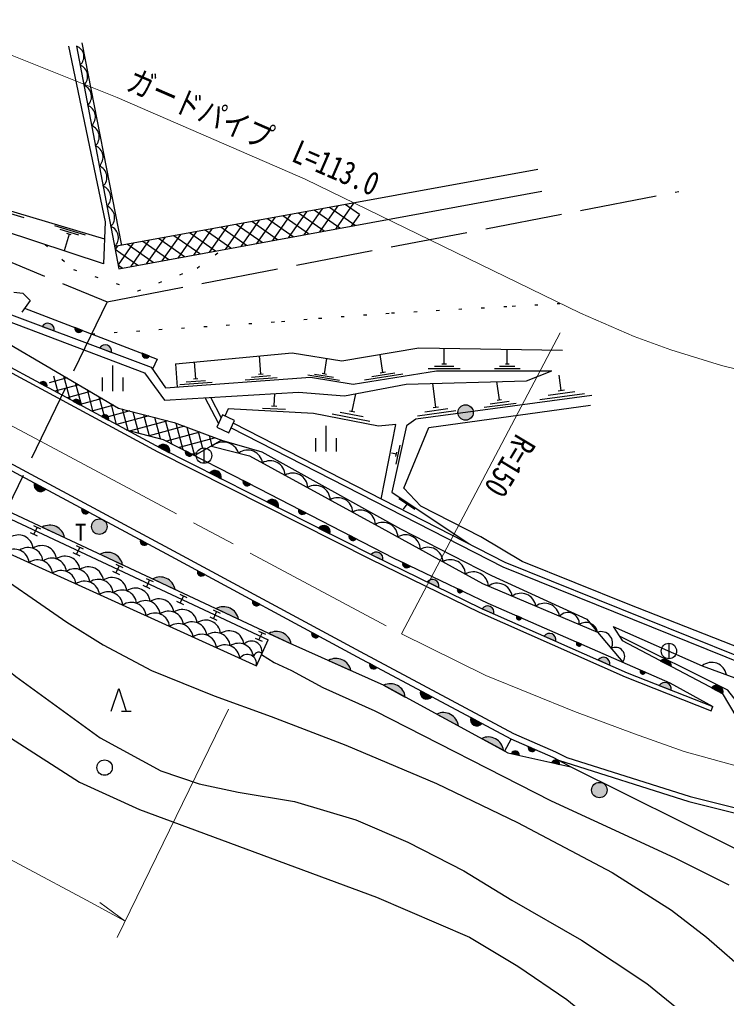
# Model space of a CAD drawing. Units: millimetres at full size, sheet at 1:1000; details may follow other scales. Extents: x 40000 to 680000, y 20000 to 380000.
# Drawn here: x 374973 to 429951, y 263601 to 339765 of the extents above; entities that cross this region are included whole.
import ezdxf
from ezdxf.enums import TextEntityAlignment as Align

# ---------------------------------------------------------------- set-up
doc = ezdxf.new("R2010")
doc.units = ezdxf.units.MM
doc.header["$LTSCALE"] = 1000
for name, pattern in [('CHAIN', [18.5, 12, -1.5, 3.5, -1.5]), ('DASHED', [7.5, 6, -1.5]), ('DOTTED', [1.75, 0.25, -1.5])]:
    doc.linetypes.add(name, pattern=pattern)
for name, color, linetype, lineweight in [('M-BGD', 7, 'Continuous', 25), ('M-BMK', 2, 'CHAIN', 13), ('M-BMK-ROW', 30, 'DASHED', 25), ('M-STR-HTXT', 7, 'Continuous', 13)]:
    doc.layers.add(name, color=color, linetype=linetype, lineweight=lineweight)
doc.styles.add('ＭＳ ゴシック', font='')
doc.styles.get('ＭＳ ゴシック').set_extended_font_data('MS Gothic')

msp = doc.modelspace()

# ---------------------------------------------------------------- hatches: boundary and pattern name
at = {"layer": 'M-BGD'}
for points in [[(376738, 315895, -0.82183), (377666, 315548)], [(379279, 315798), (379863, 315574, -0.84072)], [(381207, 314220, -0.82183), (382135, 313873)], [(384499, 313801), (385084, 313577, -0.84072)], [(377089, 311178), (376538, 311475, -0.84072)], [(379672, 309789), (379121, 310085, -0.84072)], [(409063, 309194, -0.41421), (409663, 309794, -0.41421), (410263, 309194, -1)], [(381890, 308595), (381339, 308891, -0.84072)], [(385755, 306511, -0.82183), (386639, 306064)], [(387873, 306211), (388430, 305925, -0.84072)], [(389759, 304486, -0.82183), (390643, 304039)], [(392364, 303901), (392921, 303614, -0.84072)], [(376992, 303232, -0.82183), (376119, 303701)], [(394218, 302232, -0.82183), (395102, 301785)], [(379806, 301724), (380357, 301428, -0.84072)], [(396670, 301677), (397226, 301390, -0.84072)], [(380573, 300311, -0.41421), (381173, 300911, -0.41421), (381773, 300311, -1)], [(378478, 299459), (376741, 300274, -0.51219)], [(398232, 300203, -0.82183), (399116, 299756)], [(400609, 299640), (401165, 299352, -0.84072)], [(384376, 299274), (384927, 298979, -0.84072)], [(382981, 297347), (381244, 298162, -0.51219)], [(402328, 298131, -0.82183), (403219, 297696)], [(404775, 297516), (405340, 297246, -0.84072)], [(387068, 295430), (385331, 296245, -0.51219)], [(388819, 296884), (389369, 296586, -0.84072)], [(406689, 296003, -0.82183), (407580, 295568)], [(409416, 295303, -0.4608), (409133, 295177, -0.4608), (409053, 295476)], [(392005, 293115), (390267, 293930, -0.51219)], [(393097, 294572), (393647, 294275, -0.84072)], [(410958, 293924, -0.82183), (411864, 293523)], [(414015, 293210, -0.4608), (413736, 293075, -0.4608), (413647, 293371)], [(396110, 291189), (394372, 292004, -0.51219)], [(397707, 292081), (398257, 291784, -0.84072)], [(415777, 291791, -0.82183), (416683, 291390)], [(418686, 291160, -0.4608), (418408, 291026, -0.4608), (418318, 291322)], [(400743, 289111), (398992, 289897, -0.51219)], [(402209, 289654), (402761, 289360, -0.84072)], [(419970, 289934, -0.82183), (420876, 289533)], [(424807, 289880, -0.613), (425683, 289417)], [(423642, 288986, -0.4608), (423364, 288852, -0.4608), (423275, 289148)], [(404977, 287052), (403291, 287967, -0.51219)], [(424732, 287949, -0.82183), (425654, 287585)], [(428793, 287775, -0.82183), (429669, 287313)], [(407034, 287076, -0.82183), (406160, 287543)], [(409105, 284812), (407418, 285728, -0.51219)], [(410933, 284992, -0.82183), (410059, 285459)], [(412609, 282911), (410922, 283826, -0.51219)], [(413838, 282522), (413228, 282660, -0.84072)], [(414530, 283201), (415103, 282951, -0.84072)], [(416974, 281815), (416364, 281952, -0.84072)], [(419469, 279815, -0.41421), (420069, 280415, -0.41421), (420669, 279815, -1)]]:
    msp.add_hatch(color=256, dxfattribs=at).paths.add_polyline_path(points)

# ---------------------------------------------------------------- linework, layer by layer
for p, q in [((379802, 337964), (382903, 322195)), ((415280, 328094), (382373, 322098)), ((399726, 325260), (398312, 323240)), ((400951, 325483), (399538, 323466)), ((401401, 324592), (400299, 325364)), ((375328, 324350), (373315, 324948)), ((396053, 324591), (394633, 322563)), ((397456, 323083), (395457, 324482)), ((397277, 324814), (395859, 322789)), ((398664, 323305), (396667, 324703)), ((398502, 325037), (397086, 323014)), ((399872, 323527), (397878, 324923)), ((401080, 323749), (399088, 325144)), ((401400, 324600), (400764, 323691)), ((380101, 322995), (377704, 323707)), ((391155, 323698), (389729, 321661)), ((392380, 323922), (390955, 321887)), ((393831, 322416), (391825, 323821)), ((393604, 324145), (392181, 322112)), ((395040, 322638), (393036, 324041)), ((394829, 324368), (393407, 322338)), ((396248, 322860), (394246, 324262)), ((379579, 322994), (378141, 323421)), ((378817, 323064), (378432, 321778)), ((378985, 323014), (378649, 323113)), ((387482, 323029), (386050, 320984)), ((388999, 321527), (386983, 322938)), ((388707, 323252), (387277, 321210)), ((390207, 321749), (388194, 323159)), ((389931, 323475), (388503, 321435)), ((391415, 321971), (389404, 323379)), ((392623, 322194), (390615, 323600)), ((383809, 322360), (382642, 320692)), ((385375, 320860), (383352, 322277)), ((385034, 322583), (383598, 320533)), ((386583, 321082), (384562, 322497)), ((386258, 322806), (384824, 320759)), ((387791, 321305), (385773, 322718)), ((382585, 322137), (382413, 321891)), ((384167, 320638), (382419, 321862)), ((382959, 320415), (382654, 320629)), ((376738, 315895), (377666, 315548)), ((379863, 315574), (379279, 315798)), ((381207, 314220), (382135, 313873)), ((385084, 313577), (384499, 313801)), ((408002, 312971), (408002, 314197)), ((412906, 312971), (412906, 314119)), ((388669, 311814), (388573, 313122)), ((393737, 312187), (393634, 313600)), ((398679, 312212), (398868, 313398)), ((403233, 312316), (403011, 313714)), ((382224, 310858), (382224, 312850)), ((387107, 312984), (387240, 311168)), ((402372, 311997), (404150, 312279)), ((403025, 312283), (403440, 312349)), ((406752, 312611), (409252, 312611)), ((407252, 312791), (408752, 312791)), ((407827, 312971), (408177, 312971)), ((411906, 312611), (413906, 312611)), ((412306, 312791), (413506, 312791)), ((412766, 312971), (413046, 312971)), ((378668, 311884), (377285, 311513)), ((377601, 312053), (377961, 310709)), ((378377, 312054), (378869, 310221)), ((379298, 311514), (379776, 309733)), ((381424, 310858), (381424, 311903)), ((383024, 310858), (383024, 311903)), ((387449, 311364), (389943, 311547)), ((387935, 311580), (389431, 311690)), ((388495, 311802), (388844, 311827)), ((392517, 311736), (395010, 311920)), ((393003, 311952), (394499, 312062)), ((393563, 312174), (393912, 312200)), ((397398, 312112), (399867, 311720)), ((397915, 312182), (399396, 311946)), ((398506, 312240), (398852, 312185)), ((401808, 311726), (404771, 312195)), ((412290, 310181), (412102, 311595)), ((417102, 310914), (416943, 312104)), ((376538, 311475), (377089, 311178)), ((379578, 311351), (377702, 310848)), ((380487, 310818), (378666, 310330)), ((380219, 310975), (380683, 309244)), ((407351, 309612), (407112, 311457)), ((416093, 310537), (418174, 310815)), ((416859, 310882), (417345, 310947)), ((379121, 310085), (379672, 309789)), ((381397, 310286), (379682, 309826)), ((381140, 310436), (381523, 309006)), ((390443, 308354), (389418, 310341)), ((390658, 308810), (389855, 310368)), ((394766, 309698), (394819, 310671)), ((400850, 309285), (401118, 310657)), ((411575, 309873), (413061, 310072)), ((412117, 310158), (412464, 310204)), ((415431, 310207), (418900, 310670)), ((382307, 309753), (380592, 309293)), ((383555, 309311), (381862, 308857)), ((382061, 309897), (382498, 308268)), ((382953, 309466), (383394, 307819)), ((383787, 309251), (384229, 307600)), ((393856, 309537), (395653, 309440)), ((394556, 309709), (394976, 309687)), ((400644, 309326), (401056, 309245)), ((405928, 308938), (408901, 309335)), ((406491, 309255), (408275, 309493)), ((407143, 309584), (407559, 309640)), ((411107, 309599), (413585, 309930)), ((381339, 308891), (381890, 308595)), ((385031, 308930), (382519, 308257)), ((386508, 308549), (383591, 307768)), ((384621, 309036), (385064, 307382)), ((385455, 308821), (385899, 307164)), ((386290, 308605), (386780, 306774)), ((399282, 309084), (402227, 308509)), ((399919, 309213), (401685, 308869)), ((387801, 308119), (385057, 307384)), ((387128, 308373), (387681, 306310)), ((387992, 308047), (388582, 305847)), ((388856, 307721), (389203, 306426)), ((398816, 306159), (398816, 308152)), ((389004, 307665), (386403, 306968)), ((390206, 307211), (387395, 306458)), ((389720, 307395), (389933, 306598)), ((390584, 307068), (390606, 306985)), ((398016, 306159), (398016, 307204)), ((399616, 306159), (399616, 307204)), ((385755, 306511), (386639, 306064)), ((388430, 305925), (387873, 306211)), ((389317, 306437), (389317, 305237)), ((404264, 305173), (404586, 306638)), ((388755, 306045), (388387, 305947)), ((404278, 305938), (403912, 306019)), ((404241, 305767), (404316, 306109)), ((389759, 304486), (390643, 304039)), ((392921, 303614), (392364, 303901)), ((376992, 303232), (376119, 303701)), ((405710, 301650), (404465, 302486)), ((380357, 301428), (379806, 301724)), ((394218, 302232), (395102, 301785)), ((397226, 301390), (396670, 301677)), ((405088, 302068), (404820, 301669)), ((376059, 300396), (376602, 300141)), ((376331, 300268), (376076, 299725)), ((376741, 300274), (378478, 299459)), ((398232, 300203), (399116, 299756)), ((375804, 299852), (376347, 299598)), ((401165, 299352), (400609, 299640)), ((379375, 298840), (379919, 298585)), ((379647, 298713), (379392, 298169)), ((384927, 298979), (384376, 299274)), ((379121, 298297), (379664, 298042)), ((381244, 298162), (382981, 297347)), ((402328, 298131), (403219, 297696)), ((382455, 297396), (382998, 297141)), ((382726, 297268), (382471, 296725)), ((405340, 297246), (404775, 297516)), ((382200, 296852), (382743, 296598)), ((384815, 296288), (385358, 296033)), ((389369, 296586), (388819, 296884)), ((384560, 295745), (385104, 295490)), ((385087, 296161), (384832, 295618)), ((385331, 296245), (387068, 295430)), ((406689, 296003), (407580, 295568)), ((387439, 295057), (387982, 294803)), ((387711, 294930), (387456, 294387)), ((409416, 295303), (409053, 295476)), ((387184, 294514), (387728, 294259)), ((393647, 294275), (393097, 294572)), ((389772, 293300), (390315, 293046)), ((390027, 293844), (390570, 293589)), ((390298, 293716), (390044, 293173)), ((390267, 293930), (392005, 293115)), ((410958, 293924), (411864, 293523)), ((414015, 293210), (413647, 293371)), ((421155, 292534), (428077, 289487)), ((393559, 292187), (394102, 291932)), ((393831, 292059), (393576, 291516)), ((394372, 292004), (396110, 291189)), ((398257, 291784), (397707, 292081)), ((415777, 291791), (416683, 291390)), ((393304, 291644), (393847, 291389)), ((418686, 291160), (418318, 291322)), ((425477, 291231), (425477, 290031)), ((398992, 289897), (400743, 289111)), ((402761, 289360), (402209, 289654)), ((419970, 289934), (420876, 289533)), ((424807, 289880), (425683, 289417)), ((423642, 288986), (423275, 289148)), ((403291, 287967), (404977, 287052)), ((424732, 287949), (425654, 287585)), ((407034, 287076), (406160, 287543)), ((428793, 287775), (429669, 287313)), ((382892, 285945), (383644, 285945)), ((407418, 285728), (409105, 284812)), ((428769, 285982), (428897, 286308)), ((410933, 284992), (410059, 285459)), ((410922, 283826), (412609, 282911)), ((412712, 282855), (413205, 283778)), ((413228, 282660), (413838, 282522)), ((415103, 282951), (414530, 283201)), ((416364, 281952), (416974, 281815))]:
    msp.add_line(p, q, dxfattribs=at)
for points in [[(378787, 337699), (381641, 324026), (381494, 320772)], [(379399, 337698), (382703, 320369), (415592, 326419)], [(342644, 337010), (364580, 327762), (381581, 322712)], [(312805, 336252), (320569, 332298), (324947, 329770), (327587, 329123), (331548, 329310), (336326, 330271), (346903, 326432), (349295, 326432), (362214, 321422), (371423, 317887), (385206, 312722), (386334, 311101), (397595, 311929), (400913, 311402), (407408, 312431), (416361, 312431)], [(381494, 320772), (365683, 325969), (342080, 336061)], [(319229, 332133), (319882, 331918), (325042, 329097), (327733, 328521), (331654, 328665), (336337, 329670), (347222, 325806), (349107, 325921), (366415, 319204), (384684, 312278), (386251, 310148), (396674, 310784), (400235, 310491), (405046, 311400), (414406, 311659), (416361, 312431)], [(299966, 318125), (306037, 319256), (315727, 322292), (337352, 325587), (341627, 323706), (349510, 322539), (354938, 321457), (358864, 320232), (362322, 318899), (366742, 316816), (372896, 313435), (385896, 306439), (402415, 298088), (410855, 293970), (422219, 288939), (428897, 286308)], [(300030, 317781), (306122, 318916), (315806, 321950), (337304, 325226), (341530, 323367), (349450, 322194), (354852, 321118), (358749, 319902), (362184, 318577), (366583, 316504), (372729, 313127), (385735, 306129), (402260, 297775), (410707, 293652), (422084, 288616), (428769, 285982)], [(365675, 319491), (382674, 309538), (386996, 308423), (390684, 307030), (388608, 305834)], [(374523, 318561), (375227, 318467), (375793, 317919), (375139, 317005)], [(312468, 314627), (324137, 316625), (326816, 317022), (330858, 317403), (334778, 317525), (338383, 317480), (342039, 317138), (346492, 316478), (350847, 315593), (354402, 314775), (358319, 313518), (361938, 311870), (367853, 308676), (386957, 298435), (401458, 290600), (413391, 284223), (416656, 282796), (417532, 282358)], [(312552, 314155), (324212, 316151), (326873, 316545), (330888, 316924), (334782, 317044), (338358, 317000), (341981, 316661), (346409, 316005), (350745, 315123), (354275, 314312), (358145, 313070), (361724, 311440), (367625, 308254), (386730, 298012), (401230, 290177), (413181, 283791), (416452, 282361), (416889, 282143)], [(375351, 317300), (385686, 313347), (385311, 312572)], [(328659, 316714), (329037, 311314), (353902, 307518), (370205, 300018), (393388, 289489), (394305, 291510)], [(330123, 316141), (339468, 316098), (356102, 309956), (395982, 291249), (403299, 287963), (412962, 282719), (417854, 281616)], [(330691, 315658), (339381, 315618), (355917, 309512), (394304, 291506)], [(387107, 312984), (396171, 313839), (400043, 313206), (406015, 314229), (417212, 314050)], [(419494, 310507), (405792, 308677), (405070, 308143), (403937, 302989), (409938, 298964)], [(403110, 302459), (404243, 308247), (402882, 308128), (397842, 309111), (391209, 309470), (390947, 308915)], [(476413, 303801), (475659, 287635), (458423, 288007), (452542, 287591), (439073, 288587), (434190, 289603), (422314, 294289), (414063, 297588), (410859, 299526), (406183, 301892), (404854, 303300), (406801, 308018), (419369, 309772)], [(383273, 307851), (386151, 307098), (393629, 303250), (404019, 297876), (411400, 294357), (425545, 288152), (428897, 286308)], [(391431, 307987), (412548, 297178), (434220, 288439), (438451, 287383)], [(391601, 308349), (412714, 297543), (434344, 288820), (438492, 287785)], [(390684, 307030), (393811, 306127), (404596, 300128), (411685, 296500), (419103, 293117), (419922, 292089)], [(389900, 306579), (392858, 305823), (403148, 300202), (410978, 295878), (419922, 292089), (421888, 289756)], [(371801, 297600), (378649, 292872), (381484, 291126), (385229, 289111), (390102, 287135), (394551, 285540), (400349, 283305), (407399, 280314), (413707, 277280), (421068, 273396), (425674, 270470), (428392, 268375), (431799, 265414)], [(356334, 295776), (358783, 294269), (364485, 290983), (369318, 287768), (374260, 283884), (379644, 280416), (384302, 278294), (402735, 271476), (409975, 268363), (413717, 266111), (417542, 263516), (421468, 260313), (423860, 257669), (425636, 255159), (427571, 251153), (428601, 247105), (430874, 240998)], [(364708, 295483), (368794, 292724), (372456, 290465), (374694, 288645), (381251, 283883), (385960, 281318), (388952, 280287), (391962, 279640), (396363, 278912), (401117, 277501), (405178, 275770), (409537, 273518), (413258, 271237), (418686, 268126), (423774, 264754), (426395, 262603), (428223, 259868), (430028, 255202)], [(421155, 292534), (421854, 291439), (429608, 287345), (430753, 285430), (436429, 284083), (442664, 282967), (450636, 281674), (463225, 279834), (478632, 277760)], [(478632, 277760), (478216, 278354), (468787, 279588), (453291, 281835), (443419, 283452), (436023, 284838), (431181, 286151), (430060, 287590), (421633, 291786)], [(393788, 290369), (394784, 289751), (396115, 289125), (398562, 287805), (402614, 285982), (416326, 278988), (425947, 274547), (430140, 272441)], [(428077, 289487), (431663, 288157), (432434, 287320), (437047, 286062)], [(382105, 285945), (382687, 287727), (383269, 285945)], [(416889, 282143), (427018, 278918), (433262, 277360), (443528, 274992), (448533, 273901), (456834, 273157), (469424, 271942), (474011, 271309), (485720, 269675), (492515, 268206), (497756, 267377), (504418, 266360), (510282, 265870), (515549, 265515)], [(416889, 282143), (417854, 281616), (430787, 275183), (435279, 273249), (439642, 272636), (447258, 272320)], [(417532, 282358), (427127, 279303), (433356, 277749), (443616, 275382), (448594, 274297), (456871, 273555), (469471, 272339), (474066, 271705), (485790, 270069), (492589, 268600), (497813, 267773), (504168, 266944), (510372, 266436), (515588, 266084)]]:
    msp.add_lwpolyline(points, dxfattribs=at)
at = {"layer": 'M-BGD', "linetype": 'DOTTED'}
for points in [[(376954, 322264), (379165, 320328), (384182, 318658), (388776, 320424), (390686, 321837)], [(380576, 315301), (395349, 316276), (398230, 316520), (403892, 316939), (413296, 317467), (417002, 317679)]]:
    msp.add_lwpolyline(points, dxfattribs=at)
at = {"layer": 'M-BGD'}
msp.add_lwpolyline([(390303, 308057), (391253, 307610), (391701, 308559), (390751, 309007)], close=True, dxfattribs=at)
for centre in [(409663, 309194), (389317, 305837), (381173, 300311), (425477, 290631), (381585, 281563), (420069, 279815)]:
    msp.add_circle(centre, 600, dxfattribs=at)
for centre, radius, start, end in [((379122, 336885), 858, 310.38322, 71.20847), ((379316, 335348), 954, 313.90489, 67.6868), ((379616, 333778), 954, 313.90489, 67.6868), ((379915, 332208), 954, 313.90489, 67.6868), ((380214, 330637), 954, 313.90489, 67.6868), ((380514, 329067), 954, 313.90489, 67.6868), ((380813, 327497), 954, 313.90489, 67.6868), ((381113, 325926), 954, 313.90489, 67.6868), ((381412, 324356), 954, 313.90489, 67.6868), ((381712, 322786), 954, 313.90489, 67.6868), ((377167, 315630), 505, 350.62711, 148.2853), ((379590, 315737), 318, 168.95895, 329.17668), ((381637, 313955), 505, 350.62711, 148.2853), ((384811, 313740), 318, 168.95895, 329.17668), ((376788, 311279), 318, 341.6046, 141.82234), ((379370, 309889), 318, 341.6046, 141.82234), ((381589, 308695), 318, 341.6046, 141.82234), ((386153, 306200), 505, 344.35413, 142.01232), ((388177, 306117), 318, 162.66392, 322.88166), ((390815, 305624), 1271, 19.04529, 132.30175), ((392716, 305107), 1165, 8.12031, 126.89112), ((394464, 304275), 1160, 1.8394, 120.86902), ((390157, 304176), 505, 344.35413, 142.01232), ((392668, 303806), 318, 162.66392, 322.88166), ((396219, 303316), 1160, 1.8394, 120.86902), ((376602, 303553), 505, 162.97689, 320.63508), ((397975, 302358), 1160, 1.8394, 120.86902), ((394616, 301922), 505, 344.35413, 142.01232), ((399730, 301399), 1160, 1.8394, 120.86902), ((380107, 301624), 318, 161.69712, 321.91485), ((396973, 301582), 318, 162.54244, 322.76017), ((401485, 300440), 1160, 1.8394, 120.86902), ((377316, 299241), 1182, 10.62756, 119.11271), ((377316, 299241), 1182, 10.62756, 119.11271), ((398630, 299893), 505, 344.35413, 142.01232), ((403237, 299479), 1160, 1.64682, 120.67644), ((374873, 298502), 1160, 6.05814, 125.08776), ((400912, 299545), 318, 162.54244, 322.76017), ((404988, 298514), 1160, 1.57418, 120.6038), ((375640, 297528), 1160, 6.05814, 125.08776), ((376694, 297675), 1160, 6.05818, 125.0878), ((384677, 299174), 318, 161.69712, 321.91485), ((406738, 297547), 1160, 1.57229, 120.60191), ((374564, 297392), 1160, 6.05814, 125.08776), ((377461, 296701), 1160, 6.05818, 125.0878), ((378514, 296848), 1160, 6.04366, 125.07328), ((381819, 297129), 1182, 10.62756, 119.11271), ((381819, 297129), 1182, 10.62756, 119.11271), ((402731, 297826), 505, 345.15795, 142.81615), ((376385, 296565), 1160, 6.05818, 125.0878), ((380335, 296020), 1160, 6.05762, 125.08725), ((405081, 297430), 318, 164.39724, 324.61498), ((408489, 296580), 1160, 1.57229, 120.60191), ((378206, 295738), 1160, 6.05817, 125.08779), ((379282, 295874), 1160, 6.04366, 125.07328), ((382156, 295193), 1160, 6.05814, 125.08776), ((385906, 295212), 1182, 10.62756, 119.11271), ((385906, 295212), 1182, 10.62756, 119.11271), ((389120, 296783), 318, 161.50758, 321.72531), ((410266, 295608), 1178, 3.54987, 121.59293), ((380027, 294910), 1160, 6.05817, 125.08779), ((381103, 295046), 1160, 6.05762, 125.08725), ((383977, 294366), 1160, 6.05818, 125.0878), ((407092, 295698), 505, 345.15795, 142.81615), ((412133, 294749), 1160, 7.52694, 126.55657), ((381848, 294083), 1160, 6.05817, 125.08779), ((382924, 294219), 1160, 6.05814, 125.08776), ((409221, 295361), 203, 145.54442, 343.4678), ((413975, 293969), 1160, 7.52694, 126.55657), ((383669, 293256), 1160, 6.05817, 125.08779), ((384745, 293392), 1160, 6.05818, 125.0878), ((385815, 293531), 1160, 6.04366, 125.07328), ((390842, 292897), 1182, 10.62756, 119.11271), ((390842, 292897), 1182, 10.62756, 119.11271), ((393398, 294471), 318, 161.50758, 321.72531), ((411372, 293634), 505, 347.2906, 144.94879), ((415816, 293189), 1160, 7.52694, 126.55657), ((385490, 292429), 1160, 6.05817, 125.08779), ((386565, 292566), 1160, 6.04366, 125.07328), ((387636, 292703), 1160, 6.05762, 125.08725), ((413818, 293261), 203, 147.35256, 345.27595), ((417620, 292728), 896, 357.26495, 136.81856), ((387311, 291602), 1160, 6.05817, 125.08779), ((388386, 291738), 1160, 6.05762, 125.08725), ((389456, 291876), 1160, 6.05814, 125.08776), ((419040, 291965), 891, 7.97224, 126.11127), ((389132, 290775), 1160, 6.05817, 125.08779), ((390207, 290911), 1160, 6.05814, 125.08776), ((391271, 291045), 1160, 5.63703, 124.70393), ((394948, 290971), 1182, 10.62756, 119.11271), ((394948, 290971), 1182, 10.62756, 119.11271), ((398008, 291980), 318, 161.50758, 321.72531), ((416190, 291501), 505, 347.2906, 144.94879), ((420217, 291257), 882, 330.7186, 109.50436), ((390953, 289948), 1160, 6.05817, 125.08779), ((392014, 290076), 1158, 5.12455, 124.26899), ((393009, 290578), 824, 350.77455, 135.11192), ((418489, 291212), 203, 147.35256, 345.27595), ((392686, 289646), 719, 347.37293, 143.77304), ((393566, 290129), 407, 50.97479, 174.6581), ((421329, 290199), 714, 321.58847, 118.63449), ((399585, 288874), 1182, 11.57133, 120.05648), ((399585, 288874), 1182, 11.57133, 120.05648), ((402510, 289555), 318, 161.77165, 321.98939), ((420384, 289644), 505, 347.2906, 144.94879), ((425127, 289426), 556, 359.14883, 125.18148), ((428809, 288587), 1160, 10.1295, 129.15912), ((423446, 289038), 203, 147.35256, 345.27595), ((403804, 286902), 1182, 7.27277, 115.75793), ((403804, 286902), 1182, 7.27277, 115.75793), ((425157, 287676), 505, 349.66877, 147.32696), ((429185, 287457), 505, 343.33606, 140.99425), ((406643, 287396), 505, 163.05142, 320.70961), ((407932, 284663), 1182, 7.27277, 115.75793), ((407932, 284663), 1182, 7.27277, 115.75793), ((410542, 285312), 505, 163.05142, 320.70961), ((411436, 282761), 1182, 7.27277, 115.75793), ((411436, 282761), 1182, 7.27277, 115.75793), ((413521, 282537), 318, 357.18442, 157.40215), ((414839, 283126), 318, 166.27734, 326.49507), ((416657, 281830), 318, 357.18442, 157.40215)]:
    msp.add_arc(centre, radius, start, end, dxfattribs=at)
at = {"layer": 'M-BMK'}
msp.add_lwpolyline([(202243, 298604), (218341, 300434), (223024, 301085), (231941, 302430), (262808, 307953), (316036, 317760), (329101, 319815), (336104, 320382), (339766, 320345), (344617, 319875), (350406, 318851), (353575, 318005), (358293, 316301), (361815, 314858), (376590, 306972), (404686, 291960), (411244, 288723), (418145, 285928), (422809, 284194), (426672, 282813), (433867, 280822)], dxfattribs=at)
at = {"layer": 'M-BMK-ROW'}
msp.add_line((381785, 317797), (360546, 273949), dxfattribs=at)
msp.add_lwpolyline([(322851, 342153), (381785, 317797), (426253, 326398)], dxfattribs=at)
at = {"layer": 'M-STR-HTXT'}
for p, q in [((417014, 315397), (404686, 291960)), ((391218, 286098), (382561, 268352)), ((383177, 269615), (381202, 271073))]:
    msp.add_line(p, q, dxfattribs=at)
for points in [[(321539, 346531), (333620, 346646), (338936, 346517), (347222, 345485), (351421, 344613), (355955, 343430), (361916, 341592), (367791, 339509), (373342, 337389), (382568, 333698), (397195, 327358), (418605, 316916), (422781, 315093), (425619, 314060), (429563, 312847), (430956, 312511), (433041, 312186), (435113, 311672)], [(331969, 289781), (336035, 289775), (340999, 289014), (347182, 287491), (352284, 285721), (356883, 283620), (365851, 279031), (370461, 276421), (380176, 271240), (383177, 269615)]]:
    msp.add_lwpolyline(points, dxfattribs=at)

# ---------------------------------------------------------------- texts
at = {"layer": 'M-BGD', "style": 'ＭＳ ゴシック'}
msp.add_text('T', height=1320, dxfattribs=at).set_placement((379275, 298815), align=Align.BOTTOM_LEFT)
at = {"layer": 'M-STR-HTXT', "style": 'ＭＳ ゴシック', "width": 0.8}
for s, rotation, p in [('ガードパイプ\u3000L=113.0', 336.565, (392584, 329673)), ('R=150', 238.949, (411869, 305767))]:
    msp.add_text(s, height=1833, rotation=rotation, dxfattribs=at).set_placement(p, align=Align.BOTTOM_CENTER)

doc.saveas('drawing.dxf')
